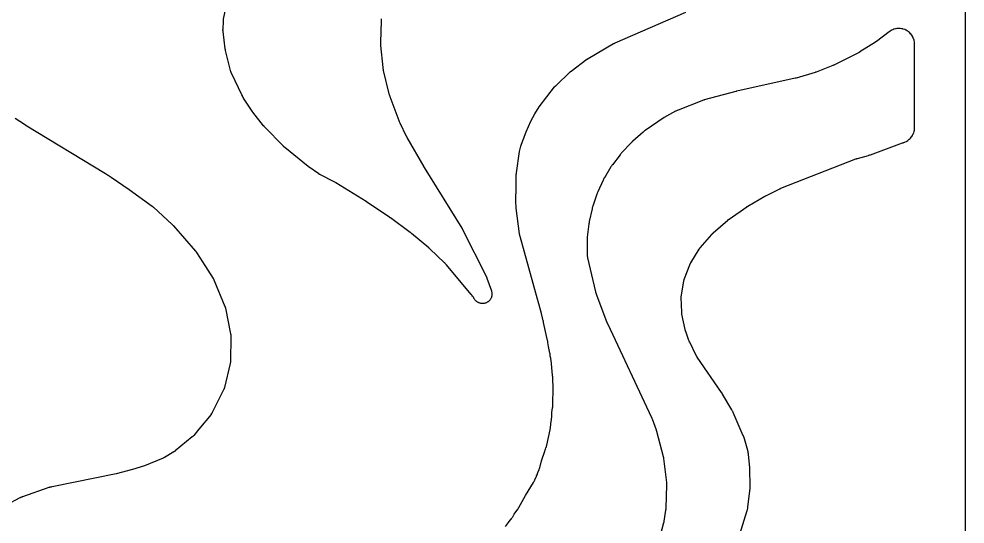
# Model space of a CAD drawing. Header units: millimetres. Extents: x 0 to 300, y 0 to 300.
# Drawn here: x 150 to 300.1, y 148.6 to 228.7 of the extents above; entities that cross this region are included whole.
import ezdxf

# ---------------------------------------------------------------- set-up
doc = ezdxf.new("R2010")
doc.units = ezdxf.units.MM
doc.layers.add('CUT', color=7, linetype='CONTINUOUS')

msp = doc.modelspace()

# ---------------------------------------------------------------- linework, layer by layer
at = {"layer": 'CUT'}
for points in [[(140.0684, 300.0625), (193.3882, 300.0625), (298.533, 300.0625), (298.5625, 300.0625), (299.4478, 300.0625), (299.5212, 300.0589), (299.5794, 300.0503), (299.6365, 300.036), (299.6918, 300.0162), (299.745, 299.991), (299.7954, 299.9608), (299.8427, 299.9257), (299.8863, 299.8863), (299.9257, 299.8427), (299.9608, 299.7954), (299.991, 299.745), (300.0162, 299.6918), (300.036, 299.6365), (300.0503, 299.5794), (300.0589, 299.5212), (300.0625, 299.4478), (300.0625, 298.5625), (300.0625, 297.442), (300.0625, 109.7131)], [(207.4782, 228.6844), (207.4749, 228.6599), (207.4572, 228.5067), (207.455, 228.483), (207.4519, 228.4418), (207.4512, 228.4306), (207.4468, 228.3533), (207.4463, 228.3407), (207.3277, 224.9694), (207.3273, 224.9485), (207.3273, 224.8132), (207.3276, 224.7923), (207.3335, 224.6226), (207.3345, 224.6018), (207.3439, 224.4667), (207.3457, 224.446), (207.7047, 220.9999), (207.707, 220.9802), (207.7247, 220.8523), (207.7277, 220.8326), (207.7551, 220.673), (207.7588, 220.6534), (207.7849, 220.527), (207.7892, 220.5076), (208.6753, 216.8271), (208.6799, 216.8094), (208.7112, 216.6948), (208.7163, 216.6773), (208.7599, 216.5348), (208.7655, 216.5174), (208.8038, 216.4049), (208.8099, 216.3877), (210.2466, 212.5493), (210.252, 212.5353), (210.2885, 212.4447), (210.2943, 212.4308), (210.343, 212.3183), (210.3491, 212.3046), (210.3901, 212.2159), (210.3966, 212.2024), (211.4363, 210.0951), (211.44, 210.0877), (211.4664, 210.0362), (211.4705, 210.0282), (211.5042, 209.9645), (211.5084, 209.9568), (211.5358, 209.9068), (211.5403, 209.8987), (214.1942, 205.2337), (214.1969, 205.229), (214.2156, 205.1967), (214.2186, 205.1917), (214.2424, 205.1517), (214.2453, 205.1468), (214.2644, 205.1153), (214.2675, 205.1102), (220.2415, 195.4811), (220.2466, 195.4727), (220.2585, 195.4532), (220.2635, 195.4447), (220.2696, 195.4344), (220.2746, 195.4259), (220.286, 195.4061), (220.2908, 195.3976), (220.2964, 195.3877), (220.3011, 195.3791), (220.3121, 195.359), (220.3168, 195.3504), (220.3224, 195.3398), (220.327, 195.3311), (220.3376, 195.3108), (220.342, 195.3021), (224.1013, 187.8654), (224.1077, 187.8526), (224.1222, 187.8226), (224.1284, 187.8097), (224.1357, 187.7939), (224.1417, 187.7809), (224.1553, 187.7504), (224.161, 187.7373), (224.1675, 187.7222), (224.173, 187.7091), (224.1857, 187.6782), (224.191, 187.6649), (224.1973, 187.6487), (224.2024, 187.6353), (224.2141, 187.604), (224.219, 187.5906), (224.9378, 185.5646), (224.9514, 185.523), (224.9745, 185.4462), (224.9956, 185.3613), (225.0069, 185.3041), (225.0197, 185.2175), (225.0254, 185.1595), (225.0296, 185.0721), (225.0297, 185.0138), (225.0254, 184.9264), (225.0198, 184.8684), (225.0071, 184.7818), (224.9959, 184.7246), (224.9748, 184.6397), (224.9581, 184.5839), (224.9289, 184.5014), (224.9068, 184.4474), (224.8697, 184.3682), (224.8425, 184.3166), (224.7979, 184.2413), (224.7658, 184.1927), (224.7141, 184.1221), (224.6774, 184.0768), (224.619, 184.0116), (224.5781, 183.97), (224.5138, 183.9108), (224.469, 183.8734), (224.3992, 183.8207), (224.351, 183.7879), (224.2764, 183.7422), (224.2253, 183.7142), (224.1465, 183.6759), (224.093, 183.6531), (224.0109, 183.6227), (223.9553, 183.6051), (223.8707, 183.5828), (223.8137, 183.5707), (223.7273, 183.5567), (223.6694, 183.5502), (223.582, 183.5447), (223.5238, 183.5439), (223.4363, 183.5469), (223.3782, 183.5517), (223.2915, 183.5632), (223.2341, 183.5737), (223.1489, 183.5935), (223.0929, 183.6095), (223.0099, 183.6375), (222.9557, 183.6589), (222.8759, 183.6949), (222.824, 183.7214), (222.7481, 183.7649), (222.699, 183.7963), (222.6277, 183.8471), (222.5819, 183.8831), (222.5159, 183.9405), (222.4738, 183.9808), (222.4136, 184.0444), (222.3757, 184.0886), (222.322, 184.1577), (222.2759, 184.2233), (222.2516, 184.2598), (222.0456, 184.5858), (222.0345, 184.6028), (221.9601, 184.7121), (221.9484, 184.7287), (221.8505, 184.8626), (221.8383, 184.8788), (221.7567, 184.9828), (221.7439, 184.9986), (217.8141, 189.6732), (217.803, 189.6861), (217.7293, 189.7688), (217.7178, 189.7813), (217.6225, 189.8825), (217.6106, 189.8947), (217.5324, 189.9731), (217.5202, 189.985), (215.1804, 192.2005), (215.1742, 192.2063), (215.1304, 192.2466), (215.1237, 192.2527), (215.0684, 192.3021), (215.0616, 192.308), (215.0173, 192.3464), (215.01, 192.3526), (212.2531, 194.6636), (212.2464, 194.669), (212.2001, 194.7068), (212.1929, 194.7126), (212.1343, 194.7588), (212.1272, 194.7643), (212.0804, 194.8001), (212.0726, 194.8059), (208.932, 197.1283), (208.9268, 197.1321), (208.8908, 197.1582), (208.8852, 197.1622), (208.8399, 197.1942), (208.8343, 197.198), (208.7983, 197.2229), (208.7923, 197.2269), (205.2054, 199.636), (205.201, 199.6389), (205.1704, 199.659), (205.1657, 199.6621), (205.1273, 199.6869), (205.1227, 199.6899), (205.0922, 199.7091), (205.0872, 199.7123), (200.2813, 202.6863), (200.2702, 202.693), (200.1982, 202.7355), (200.187, 202.7419), (200.0954, 202.7933), (200.0841, 202.7995), (200.0103, 202.8388), (199.9989, 202.8448), (197.8318, 203.941), (197.8178, 203.9483), (197.7853, 203.9654), (197.7714, 203.9729), (197.7545, 203.9822), (197.7408, 203.9899), (197.7089, 204.0082), (197.6953, 204.0162), (197.6796, 204.0256), (197.6661, 204.0338), (197.6347, 204.0533), (197.6214, 204.0617), (197.6052, 204.0722), (197.592, 204.0809), (197.5614, 204.1014), (197.5483, 204.1104), (196.0128, 205.1805), (196.0075, 205.1842), (195.9951, 205.193), (195.9898, 205.1967), (195.9772, 205.2058), (195.9708, 205.2105), (195.9557, 205.2215), (195.9493, 205.2262), (195.9419, 205.2317), (195.9356, 205.2366), (195.9207, 205.2478), (195.9143, 205.2527), (195.9111, 205.2552), (195.9037, 205.261), (195.8864, 205.2747), (195.879, 205.2806), (192.1572, 208.288), (192.1465, 208.2968), (192.1216, 208.3175), (192.111, 208.3265), (192.0983, 208.3374), (192.0879, 208.3465), (192.0638, 208.3679), (192.0535, 208.3772), (192.0418, 208.3879), (192.0316, 208.3973), (192.0082, 208.4195), (191.9982, 208.429), (191.9861, 208.4408), (191.9763, 208.4505), (191.9535, 208.4734), (191.9438, 208.4833), (188.9682, 211.5633), (188.9602, 211.5716), (188.9418, 211.5912), (188.9339, 211.5996), (188.9244, 211.61), (188.9167, 211.6185), (188.8988, 211.6386), (188.8912, 211.6472), (188.8825, 211.6572), (188.875, 211.6659), (188.8576, 211.6864), (188.8502, 211.6952), (188.8412, 211.706), (188.8339, 211.715), (188.8171, 211.7359), (188.8099, 211.7449), (187.1228, 213.8928), (187.1173, 213.8999), (187.1044, 213.9167), (187.0989, 213.9239), (187.0922, 213.9327), (187.0868, 213.94), (187.0743, 213.957), (187.0689, 213.9643), (187.0628, 213.9728), (187.0576, 213.9802), (187.0453, 213.9974), (187.0402, 214.0048), (187.0339, 214.0139), (187.0287, 214.0214), (187.0169, 214.0389), (187.0118, 214.0464), (185.644, 216.1104), (185.6359, 216.1229), (185.617, 216.1524), (185.6091, 216.165), (185.5995, 216.1806), (185.5918, 216.1934), (185.5739, 216.2235), (185.5664, 216.2364), (185.5579, 216.2513), (185.5506, 216.2644), (185.5337, 216.295), (185.5266, 216.3082), (185.5181, 216.3244), (185.5112, 216.3377), (185.4955, 216.3689), (185.4888, 216.3823), (185.3744, 216.6178), (185.3744, 216.6179), (183.755, 219.952), (183.75, 219.9624), (183.7435, 219.9765), (183.725, 220.0185), (183.696, 220.0895), (183.6837, 220.1211), (183.6727, 220.1531), (183.6492, 220.2261), (183.6362, 220.2702), (183.6322, 220.2851), (183.6294, 220.2963), (182.7791, 223.6564), (182.7758, 223.6698), (182.7683, 223.7013), (182.7652, 223.7148), (182.7616, 223.7314), (182.7587, 223.7449), (182.7522, 223.7766), (182.7496, 223.7902), (182.7466, 223.8059), (182.7441, 223.8195), (182.7386, 223.8514), (182.7364, 223.8651), (182.7338, 223.8818), (182.7317, 223.8955), (182.7272, 223.9276), (182.7254, 223.9413), (182.3792, 226.7064), (182.378, 226.7161), (182.3763, 226.7311), (182.3738, 226.7559), (182.3709, 226.7893), (182.3689, 226.8189), (182.3676, 226.8424), (182.367, 226.8559), (182.3668, 226.8609), (182.3662, 226.8901), (182.3658, 226.955), (182.3664, 226.994), (182.3669, 227.0071), (182.3673, 227.0168), (182.4326, 228.3614), (182.4329, 228.3686), (182.4339, 228.3855), (182.4341, 228.3886), (182.4366, 228.4213), (182.4429, 228.4867), (182.4455, 228.5091), (182.4501, 228.54), (182.4639, 228.6219), (182.4705, 228.6569), (183.3129, 232.6709)], [(227.1979, 148.1829), (227.6425, 148.8184), (228.0958, 149.4104), (228.1054, 149.4233), (228.1665, 149.5076), (228.1757, 149.5207), (228.2495, 149.6286), (228.2584, 149.642), (228.3149, 149.7295), (228.3234, 149.743), (228.5502, 150.1157), (229.1065, 150.9109), (229.1146, 150.9228), (229.1661, 151.0003), (229.1739, 151.0123), (229.2362, 151.1111), (229.2437, 151.1233), (229.2915, 151.2032), (229.2987, 151.2156), (230.3548, 153.0817), (231.6268, 155.1723), (231.6325, 155.1819), (231.6717, 155.2491), (231.6775, 155.2592), (231.7023, 155.3038), (231.7139, 155.3255), (231.783, 155.4624), (231.7932, 155.4838), (231.8103, 155.5211), (231.8148, 155.5313), (231.8455, 155.6019), (231.8503, 155.6134), (232.0152, 156.0158), (232.0197, 156.0241), (232.0667, 156.1123), (232.0738, 156.126), (232.1007, 156.1797), (232.1137, 156.2076), (232.1938, 156.3908), (232.2055, 156.4193), (232.2267, 156.4755), (232.2319, 156.4899), (232.2649, 156.5844), (232.2697, 156.599), (232.3256, 156.7734), (232.5176, 157.2422), (232.5247, 157.2604), (232.5691, 157.3797), (232.5756, 157.3982), (232.6264, 157.5496), (232.6323, 157.5682), (232.6688, 157.6901), (232.6741, 157.709), (232.9053, 158.5844), (233.4088, 160.1574), (233.4132, 160.1717), (233.4404, 160.2646), (233.4444, 160.2789), (233.4645, 160.3546), (233.4992, 160.4186), (233.5238, 160.4697), (233.5939, 160.6347), (233.6136, 160.6879), (233.6685, 160.8612), (233.6765, 160.8885), (233.6907, 160.942), (233.6942, 160.9557), (233.7157, 161.0454), (233.7189, 161.0592), (234.2513, 163.5265), (234.2543, 163.5413), (234.2726, 163.6378), (234.2752, 163.6527), (234.2951, 163.7744), (234.2974, 163.7893), (234.3108, 163.8866), (234.3126, 163.9016), (234.426, 164.9116), (234.4284, 164.929), (234.431, 164.95), (234.442, 165.0543), (234.5212, 165.7602), (234.5225, 165.7733), (234.5302, 165.8584), (234.5312, 165.8715), (234.5385, 165.9785), (234.5393, 165.9916), (234.5432, 166.0769), (234.5437, 166.09), (234.5474, 166.2429), (234.6461, 167.0067), (234.6484, 167.0267), (234.6608, 167.1574), (234.6624, 167.1775), (234.6725, 167.3418), (234.6734, 167.362), (234.677, 167.4932), (234.6772, 167.5134), (234.6723, 168.3342), (234.7454, 169.3821), (234.7463, 169.3991), (234.7509, 169.51), (234.7513, 169.5271), (234.7531, 169.6664), (234.7531, 169.6835), (234.7513, 169.7944), (234.7508, 169.8115), (234.6552, 171.9733), (234.6547, 171.9819), (234.6512, 172.0416), (234.6506, 172.0508), (234.6451, 172.1251), (234.6444, 172.1341), (234.6391, 172.1928), (234.6382, 172.2024), (234.3915, 174.5422), (234.3899, 174.5557), (234.3786, 174.6432), (234.3768, 174.6567), (234.3602, 174.7663), (234.358, 174.7797), (234.3428, 174.8666), (234.3403, 174.88), (234.2789, 175.1894), (234.2775, 175.2143), (234.2768, 175.225), (234.2711, 175.299), (234.2701, 175.3101), (234.2655, 175.3586), (234.2628, 175.3819), (234.2433, 175.527), (234.2398, 175.5493), (234.2331, 175.5879), (234.2312, 175.5984), (234.2174, 175.6705), (234.215, 175.6822), (233.9978, 176.7045), (233.9059, 177.3537), (233.9038, 177.3678), (233.8885, 177.4597), (233.886, 177.4738), (233.8641, 177.5887), (233.8613, 177.6028), (233.8416, 177.6939), (233.8385, 177.7078), (233.5055, 179.0916), (233.2188, 180.5382), (233.2168, 180.5481), (233.2019, 180.6171), (233.1995, 180.6277), (233.1794, 180.7133), (233.1769, 180.7237), (233.1598, 180.7911), (233.1569, 180.8021), (233.024, 181.2868), (232.8848, 181.9418), (232.883, 181.9504), (232.8695, 182.0095), (232.8673, 182.0186), (232.8494, 182.0921), (232.8472, 182.101), (232.8321, 182.1588), (232.8296, 182.1682), (232.3529, 183.8829), (232.2957, 184.1208), (232.2945, 184.1257), (232.2859, 184.1601), (232.2845, 184.1654), (232.2734, 184.2082), (232.272, 184.2134), (232.263, 184.2471), (232.2615, 184.2527), (229.492, 194.1749), (229.4568, 194.3036), (229.4542, 194.3134), (229.4503, 194.3289), (229.4457, 194.3479), (229.4421, 194.3635), (229.434, 194.4), (229.4307, 194.4157), (229.427, 194.4336), (229.424, 194.4494), (229.4171, 194.4861), (229.4144, 194.5019), (229.4141, 194.5037), (229.4112, 194.5207), (229.4088, 194.5365), (229.4033, 194.5733), (229.4011, 194.5891), (228.8715, 198.6576), (228.8178, 199.8558), (228.8533, 201.9971), (228.8871, 203.9767), (228.8874, 203.9911), (228.8886, 204.0249), (228.8892, 204.0394), (228.89, 204.057), (228.8909, 204.0715), (228.8931, 204.1052), (228.8941, 204.1196), (228.8955, 204.1362), (228.8968, 204.1506), (228.9001, 204.1843), (228.9016, 204.1987), (228.9036, 204.2162), (228.9053, 204.2306), (228.9097, 204.2641), (228.9103, 204.2682), (229.4089, 207.65), (229.6131, 208.4917), (229.9365, 209.3815), (230.0779, 209.7707), (230.1843, 210.0633), (230.4446, 210.7796), (231.1761, 212.4568), (231.8017, 213.6326), (232.4959, 214.7376), (234.9547, 217.8895), (234.9649, 217.9024), (234.9891, 217.9322), (234.9996, 217.9449), (235.0125, 217.9603), (235.0232, 217.9728), (235.0485, 218.0018), (235.0594, 218.0141), (235.0721, 218.0281), (235.0833, 218.0402), (235.1096, 218.0682), (235.1209, 218.0801), (235.135, 218.0945), (235.1466, 218.1062), (235.1739, 218.1332), (235.1857, 218.1447), (237.3681, 220.2268), (237.3782, 220.2363), (237.4019, 220.2582), (237.4121, 220.2675), (237.4247, 220.2788), (237.4351, 220.2879), (237.4594, 220.3091), (237.4699, 220.3181), (237.4821, 220.3283), (237.4927, 220.3372), (237.5177, 220.3576), (237.5285, 220.3663), (237.5417, 220.3767), (237.5526, 220.3852), (237.5783, 220.4049), (237.5893, 220.4132), (240.0953, 222.2748), (240.1053, 222.2821), (240.1285, 222.2989), (240.1385, 222.306), (240.1508, 222.3146), (240.1548, 222.3174), (240.1726, 222.3295), (240.1828, 222.3363), (240.1946, 222.3441), (240.2049, 222.3508), (240.229, 222.3663), (240.2394, 222.3729), (240.2521, 222.3808), (240.2626, 222.3873), (240.2872, 222.4021), (240.2977, 222.4084), (244.3165, 224.7618), (244.3281, 224.7684), (244.3552, 224.7838), (244.3669, 224.7903), (244.3812, 224.7981), (244.3929, 224.8044), (244.4205, 224.819), (244.4324, 224.8251), (244.4461, 224.8321), (244.458, 224.838), (244.486, 224.8517), (244.498, 224.8575), (244.5128, 224.8645), (244.5249, 224.8701), (244.5533, 224.883), (244.5655, 224.8884), (255.7513, 229.7635)], [(264.3463, 146.9739), (265.5065, 150.6988), (265.5106, 150.7126), (265.5363, 150.8023), (265.54, 150.8162), (265.5541, 150.8705), (265.5607, 150.8985), (265.5989, 151.0812), (265.6041, 151.1095), (265.6129, 151.1649), (265.615, 151.1791), (265.6275, 151.2717), (265.6293, 151.2859), (265.9537, 154.2141), (265.9555, 154.2334), (265.9653, 154.3586), (265.9665, 154.3779), (265.9737, 154.5353), (265.9743, 154.5546), (265.976, 154.6802), (265.976, 154.6995), (265.9294, 157.2128), (265.9291, 157.2239), (265.9262, 157.301), (265.9257, 157.3129), (265.9202, 157.409), (265.9194, 157.4207), (265.9136, 157.4966), (265.9125, 157.509), (265.7026, 159.6639), (265.7011, 159.6774), (265.6906, 159.7647), (265.6889, 159.7781), (265.6814, 159.8305), (265.6769, 159.8572), (265.6441, 160.03), (265.6385, 160.0565), (265.6263, 160.108), (265.623, 160.1211), (265.6008, 160.2063), (265.5973, 160.2194), (265.0644, 162.0886), (265.0586, 162.1079), (265.0183, 162.2329), (265.0118, 162.252), (264.9561, 162.4069), (264.949, 162.4258), (264.9005, 162.5478), (264.8927, 162.5664), (263.2685, 166.2795), (263.2613, 166.2953), (263.2133, 166.3969), (263.2057, 166.4124), (263.1418, 166.5382), (263.1338, 166.5535), (263.08, 166.6522), (263.0715, 166.6673), (261.6059, 169.1822), (261.6006, 169.1912), (261.5628, 169.2535), (261.5569, 169.263), (261.5083, 169.3398), (261.5023, 169.3491), (261.4629, 169.409), (261.4563, 169.4188), (257.5959, 175.0394), (257.5875, 175.0518), (257.5682, 175.081), (257.56, 175.0936), (257.5502, 175.109), (257.5422, 175.1218), (257.5238, 175.1516), (257.5161, 175.1644), (257.5072, 175.1793), (257.4997, 175.1923), (257.4823, 175.2227), (257.475, 175.2358), (257.4662, 175.2519), (257.4591, 175.2651), (257.4427, 175.2961), (257.4358, 175.3095), (256.3818, 177.393), (256.3752, 177.4064), (256.36, 177.4376), (256.3536, 177.4511), (256.3459, 177.4675), (256.3398, 177.4811), (256.3257, 177.5128), (256.3197, 177.5264), (256.313, 177.5421), (256.3073, 177.5559), (256.2943, 177.5881), (256.2888, 177.6019), (256.2822, 177.6188), (256.277, 177.6327), (256.265, 177.6653), (256.26, 177.6793), (255.757, 179.1191), (255.7525, 179.1325), (255.7421, 179.1637), (255.7378, 179.1772), (255.7326, 179.1936), (255.7285, 179.2071), (255.7191, 179.2386), (255.7152, 179.2522), (255.7108, 179.2677), (255.7071, 179.2814), (255.6987, 179.3132), (255.6953, 179.3268), (255.6911, 179.3435), (255.6879, 179.3573), (255.6805, 179.3893), (255.6774, 179.4031), (255.1579, 181.8326), (255.1558, 181.8425), (255.1527, 181.8578), (255.148, 181.8833), (255.1421, 181.9175), (255.1373, 181.948), (255.134, 181.9722), (255.1322, 181.9861), (255.1316, 181.9912), (255.1284, 182.0214), (255.1226, 182.0885), (255.12, 182.1288), (255.1194, 182.1424), (255.119, 182.1525), (255.0454, 184.5177), (255.0451, 184.529), (255.0448, 184.5443), (255.0451, 184.5896), (255.0475, 184.6652), (255.0492, 184.6986), (255.0522, 184.7319), (255.0603, 184.807), (255.0663, 184.8519), (255.0687, 184.8671), (255.0705, 184.8782), (255.4611, 187.1488), (255.4631, 187.1598), (255.4659, 187.1748), (255.4752, 187.2188), (255.4925, 187.2918), (255.5007, 187.3239), (255.5102, 187.3557), (255.5329, 187.4272), (255.5476, 187.4698), (255.5529, 187.484), (255.5569, 187.4945), (256.4092, 189.6896), (256.413, 189.6991), (256.4188, 189.7137), (256.4289, 189.7377), (256.4428, 189.7698), (256.4557, 189.798), (256.4663, 189.8202), (256.4724, 189.8328), (256.4748, 189.8375), (256.4888, 189.8646), (256.5209, 189.9242), (256.541, 189.9596), (256.5481, 189.9713), (256.5534, 189.98), (257.8925, 192.1595), (257.8974, 192.1674), (257.905, 192.1795), (257.9179, 192.1994), (257.9355, 192.2258), (257.9515, 192.2491), (257.9645, 192.2673), (257.972, 192.2777), (257.9748, 192.2815), (257.9916, 192.3036), (258.0296, 192.3522), (258.0529, 192.3808), (258.061, 192.3903), (258.0671, 192.3973), (259.9068, 194.5151), (259.9165, 194.526), (259.9392, 194.5514), (259.9491, 194.5621), (259.9612, 194.5752), (259.9712, 194.5858), (259.9947, 194.6104), (260.0049, 194.6208), (260.0167, 194.6327), (260.027, 194.643), (260.0514, 194.6668), (260.0619, 194.6769), (260.0748, 194.6892), (260.0855, 194.6991), (260.1105, 194.7221), (260.1214, 194.7319), (262.4196, 196.7714), (262.4297, 196.7802), (262.4534, 196.8006), (262.4636, 196.8093), (262.4761, 196.8198), (262.4865, 196.8283), (262.5108, 196.848), (262.5212, 196.8563), (262.5333, 196.8658), (262.5439, 196.874), (262.5688, 196.893), (262.5795, 196.901), (262.5926, 196.9107), (262.6035, 196.9186), (262.6289, 196.9368), (262.6398, 196.9445), (265.4448, 198.8915), (265.4508, 198.8956), (265.4647, 198.9051), (265.4707, 198.9092), (265.4852, 198.9189), (265.4926, 198.9238), (265.51, 198.9352), (265.5174, 198.94), (265.5261, 198.9456), (265.5336, 198.9504), (265.5513, 198.9615), (265.5589, 198.9662), (265.5628, 198.9686), (265.5718, 198.9741), (265.5929, 198.9867), (265.602, 198.9921), (268.3035, 200.566), (268.309, 200.5692), (268.3218, 200.5765), (268.3273, 200.5797), (268.3402, 200.587), (268.347, 200.5907), (268.3627, 200.5994), (268.3695, 200.6031), (268.3773, 200.6074), (268.3841, 200.611), (268.4001, 200.6195), (268.4069, 200.6231), (268.4105, 200.6249), (268.4186, 200.6291), (268.4376, 200.6387), (268.4458, 200.6428), (270.6819, 201.7476), (270.6906, 201.7518), (270.7111, 201.7617), (270.7199, 201.7658), (270.7304, 201.7708), (270.7392, 201.7748), (270.7596, 201.7841), (270.7684, 201.788), (270.7786, 201.7925), (270.7874, 201.7964), (270.8081, 201.8053), (270.817, 201.809), (270.8279, 201.8135), (270.8369, 201.8172), (270.8577, 201.8256), (270.8667, 201.8292), (282.7529, 206.4799), (282.7638, 206.4841), (282.7893, 206.4937), (282.8003, 206.4978), (282.8137, 206.5026), (282.8248, 206.5065), (282.8506, 206.5155), (282.8616, 206.5192), (282.8744, 206.5235), (282.8855, 206.5271), (282.9115, 206.5354), (282.9227, 206.5388), (282.9364, 206.543), (282.9476, 206.5463), (282.9738, 206.5539), (282.9851, 206.5571), (284.7615, 207.0468), (284.7737, 207.0503), (284.8528, 207.0739), (284.865, 207.0777), (284.9637, 207.1095), (284.9758, 207.1135), (285.0539, 207.1405), (285.0658, 207.1447), (290.1299, 209.0146), (290.1402, 209.0184), (290.1644, 209.027), (290.1748, 209.0306), (290.1875, 209.0349), (290.198, 209.0384), (290.224, 209.047), (290.232, 209.0496), (290.2397, 209.0522), (290.3005, 209.073), (290.3106, 209.0764), (290.3153, 209.078), (290.3345, 209.0846), (290.3561, 209.0926), (290.3594, 209.0938), (290.5243, 209.1555), (290.5794, 209.1793), (290.7516, 209.2642), (290.8045, 209.2938), (290.9671, 209.3955), (291.0168, 209.4303), (291.1683, 209.5479), (291.2143, 209.5875), (291.3531, 209.7198), (291.3948, 209.7638), (291.5195, 209.9095), (291.5566, 209.9575), (291.666, 210.1151), (291.698, 210.1666), (291.7909, 210.3343), (291.8176, 210.3888), (291.8931, 210.5651), (291.9141, 210.622), (291.9714, 210.805), (291.9866, 210.8638), (292.0251, 211.0516), (292.0343, 211.1116), (292.0539, 211.3051), (292.0562, 211.3353), (292.0592, 211.3945), (292.0598, 211.4096), (292.0623, 211.5082), (292.0625, 211.5234), (292.0625, 224.6081), (292.0623, 224.6225), (292.0601, 224.7164), (292.0595, 224.7309), (292.0568, 224.7873), (292.0547, 224.8161), (292.0369, 225.0005), (292.0286, 225.0577), (291.9936, 225.237), (291.9798, 225.2932), (291.9277, 225.4683), (291.9086, 225.5228), (291.8399, 225.6922), (291.8156, 225.7446), (291.7309, 225.9065), (291.7017, 225.9564), (291.6019, 226.1094), (291.568, 226.1562), (291.4539, 226.2989), (291.4156, 226.3423), (291.2883, 226.4734), (291.2461, 226.5128), (291.1068, 226.631), (291.0609, 226.6663), (290.9109, 226.7705), (290.8619, 226.8012), (290.7025, 226.8905), (290.6508, 226.9163), (290.4835, 226.9899), (290.4295, 227.0106), (290.256, 227.0677), (290.2003, 227.0831), (290.022, 227.1233), (289.9651, 227.1333), (289.7838, 227.1561), (289.7262, 227.1606), (289.5435, 227.1659), (289.4858, 227.1648), (289.3035, 227.1525), (289.246, 227.1458), (289.0658, 227.1161), (289.0093, 227.1039), (288.8327, 227.0569), (288.7776, 227.0394), (288.6064, 226.9756), (288.5532, 226.9529), (288.3889, 226.8729), (288.3382, 226.8452), (288.1802, 226.7485), (288.1559, 226.7328), (288.1093, 226.7011), (288.0974, 226.6928), (288.021, 226.6381), (288.0094, 226.6295), (285.9991, 225.1154), (285.9934, 225.1112), (285.9801, 225.1014), (285.9744, 225.0972), (285.9607, 225.0872), (285.9536, 225.0821), (285.9371, 225.0703), (285.93, 225.0653), (285.9217, 225.0595), (285.9146, 225.0545), (285.8978, 225.043), (285.8905, 225.0381), (285.8868, 225.0356), (285.8782, 225.0299), (285.8581, 225.0167), (285.8494, 225.0111), (283.3903, 223.4415), (283.3803, 223.4352), (283.3569, 223.4207), (283.3468, 223.4145), (283.3347, 223.4072), (283.3246, 223.4012), (283.301, 223.3875), (283.2909, 223.3816), (283.2791, 223.3749), (283.2689, 223.3692), (283.2449, 223.356), (283.2345, 223.3504), (283.2219, 223.3437), (283.2115, 223.3382), (283.1871, 223.3257), (283.1767, 223.3203), (279.2696, 221.3668), (279.2603, 221.3623), (279.2386, 221.3517), (279.2292, 221.3472), (279.2178, 221.3419), (279.2085, 221.3375), (279.1865, 221.3275), (279.1771, 221.3232), (279.1662, 221.3184), (279.1567, 221.3143), (279.1346, 221.3047), (279.125, 221.3007), (279.1134, 221.2958), (279.1038, 221.2919), (279.0815, 221.2829), (279.0718, 221.2791), (276.4589, 220.2604), (276.4503, 220.2571), (276.4302, 220.2495), (276.4216, 220.2463), (276.411, 220.2424), (276.4024, 220.2393), (276.3821, 220.2321), (276.3734, 220.2291), (276.3634, 220.2256), (276.3546, 220.2227), (276.3342, 220.2159), (276.3255, 220.2131), (276.3148, 220.2096), (276.306, 220.2069), (276.2854, 220.2005), (276.2766, 220.1978), (273.2985, 219.3096), (273.2921, 219.3078), (273.2773, 219.3034), (273.2709, 219.3016), (273.2556, 219.2973), (273.2477, 219.2951), (273.2293, 219.2901), (273.2215, 219.288), (273.2123, 219.2856), (273.2044, 219.2836), (273.1859, 219.2789), (273.178, 219.2769), (273.174, 219.2759), (273.1645, 219.2737), (273.1425, 219.2686), (273.1331, 219.2664), (263.862, 217.2202), (263.8555, 217.2188), (263.8104, 217.2083), (263.8034, 217.2066), (263.7472, 217.1928), (263.7404, 217.1911), (263.6962, 217.1797), (263.6889, 217.1778), (258.698, 215.8265), (258.6817, 215.8218), (258.5758, 215.7899), (258.5596, 215.7847), (258.428, 215.7409), (258.4119, 215.7353), (258.3081, 215.6975), (258.2922, 215.6914), (254.533, 214.1994), (254.5178, 214.1931), (254.4195, 214.151), (254.4044, 214.1443), (254.2825, 214.088), (254.2677, 214.0809), (254.1719, 214.0334), (254.1572, 214.0258), (252.6908, 213.2483), (252.6763, 213.2403), (252.5826, 213.1873), (252.5683, 213.1789), (252.4526, 213.1091), (252.4386, 213.1004), (252.348, 213.0423), (252.3342, 213.0331), (249.3456, 210.9974), (249.3308, 210.987), (249.2355, 210.9177), (249.221, 210.9069), (249.1041, 210.8164), (249.0899, 210.8051), (248.999, 210.7303), (248.9851, 210.7185), (247.3449, 209.2833), (247.3341, 209.2736), (247.2641, 209.2093), (247.2535, 209.1993), (247.1677, 209.1165), (247.1573, 209.1062), (247.0906, 209.0386), (247.0804, 209.0281), (245.5888, 207.4415), (245.5783, 207.4299), (245.5106, 207.3541), (245.5003, 207.3423), (245.4178, 207.2448), (245.4079, 207.2328), (245.3442, 207.1535), (245.3346, 207.1411), (244.1181, 205.5416), (244.1087, 205.5289), (244.0488, 205.4458), (244.0398, 205.4328), (243.9674, 205.3265), (243.9587, 205.3134), (243.9033, 205.2272), (243.895, 205.2138), (242.8509, 203.4922), (242.8421, 203.4772), (242.7865, 203.3792), (242.7781, 203.364), (242.7119, 203.239), (242.704, 203.2235), (242.6541, 203.1225), (242.6467, 203.1068), (241.8058, 201.2708), (241.7993, 201.2562), (241.7585, 201.1603), (241.7524, 201.1455), (241.7043, 201.0238), (241.6986, 201.0088), (241.663, 200.9109), (241.6577, 200.8958), (241.0184, 198.9833), (241.0134, 198.9677), (240.9824, 198.866), (240.9779, 198.8503), (240.9425, 198.7216), (240.9384, 198.7058), (240.9131, 198.6025), (240.9094, 198.5865), (240.4671, 196.5468), (240.4643, 196.533), (240.447, 196.4431), (240.4445, 196.4292), (240.4254, 196.3159), (240.4232, 196.302), (240.4102, 196.2114), (240.4083, 196.1974), (240.15, 194.0486), (240.1483, 194.0324), (240.1385, 193.9267), (240.1372, 193.9105), (240.1286, 193.7776), (240.1277, 193.7613), (240.1237, 193.6553), (240.1233, 193.6389), (240.1009, 191.5658), (240.101, 191.5475), (240.1033, 191.429), (240.104, 191.4108), (240.1075, 191.3398), (240.1104, 191.3034), (240.1366, 191.0681), (240.1418, 191.0319), (240.1539, 190.9619), (240.1573, 190.944), (240.1811, 190.8279), (240.185, 190.8101), (241.468, 185.3888), (241.4728, 185.37), (241.5056, 185.2487), (241.511, 185.2302), (241.5571, 185.0794), (241.563, 185.061), (241.6036, 184.9421), (241.6102, 184.9239), (243.2637, 180.5481), (243.2677, 180.5379), (243.296, 180.467), (243.3004, 180.4561), (243.3374, 180.3684), (243.342, 180.3578), (243.3726, 180.289), (243.3777, 180.2778), (250.3329, 165.4666), (250.3373, 165.4572), (250.3472, 165.4354), (250.3514, 165.4261), (250.3565, 165.4146), (250.3606, 165.4052), (250.37, 165.3831), (250.374, 165.3737), (250.3786, 165.3627), (250.3825, 165.3532), (250.3914, 165.3309), (250.3952, 165.3213), (250.3997, 165.3096), (250.4034, 165.3), (250.4118, 165.2776), (250.4154, 165.2679), (251.0495, 163.5182), (251.0528, 163.5089), (251.0604, 163.4871), (251.0636, 163.4777), (251.0675, 163.4663), (251.0706, 163.4569), (251.0778, 163.4349), (251.0808, 163.4255), (251.0842, 163.4146), (251.0871, 163.4051), (251.0938, 163.383), (251.0966, 163.3735), (251.0999, 163.3619), (251.1026, 163.3524), (251.1088, 163.3301), (251.1114, 163.3206), (252.1842, 159.2826), (252.1883, 159.2668), (252.1974, 159.2296), (252.2012, 159.2137), (252.2056, 159.1942), (252.2091, 159.1781), (252.2169, 159.1407), (252.2201, 159.1246), (252.2236, 159.1062), (252.2265, 159.09), (252.2329, 159.0523), (252.2355, 159.0361), (252.2385, 159.0163), (252.2408, 159.0001), (252.2459, 158.9622), (252.2479, 158.9459), (252.6822, 155.1502), (252.6839, 155.1343), (252.6875, 155.0972), (252.6889, 155.0813), (252.6904, 155.0618), (252.6915, 155.0459), (252.6938, 155.0086), (252.6946, 154.9927), (252.6954, 154.9744), (252.6959, 154.9584), (252.6969, 154.9211), (252.6971, 154.9051), (252.6973, 154.8856), (252.6972, 154.8696), (252.6968, 154.8323), (252.6965, 154.8163), (252.5909, 151.0714), (252.5904, 151.0574), (252.5889, 151.0249), (252.5882, 151.0109), (252.5872, 150.9939), (252.5863, 150.98), (252.5838, 150.9475), (252.5827, 150.9336), (252.5812, 150.9176), (252.5799, 150.9038), (252.5764, 150.8714), (252.5749, 150.8575), (252.5728, 150.8406), (252.571, 150.8267), (252.5666, 150.7945), (252.5645, 150.7807), (252.2952, 149.0263), (252.2934, 149.0149), (252.289, 148.9883), (252.287, 148.977), (252.2845, 148.9631), (252.2824, 148.9518), (252.2773, 148.9254), (252.2751, 148.914), (252.2724, 148.9011), (252.27, 148.8898), (252.2642, 148.8635), (252.2617, 148.8522), (252.2585, 148.8385), (252.2558, 148.8273), (252.2493, 148.8012), (252.2465, 148.79), (251.4576, 145.7616)], [(149.4177, 212.9427), (150.8811, 211.9771), (150.8857, 211.9741), (150.9175, 211.9536), (150.9224, 211.9504), (150.9622, 211.9252), (150.9671, 211.9221), (150.9988, 211.9025), (151.004, 211.8993), (163.7417, 204.1824), (164.0392, 203.98), (164.1766, 203.8865), (164.6112, 203.591), (167.487, 201.635), (171.1283, 198.9842), (171.1387, 198.9766), (171.1628, 198.9585), (171.173, 198.9507), (171.1855, 198.941), (171.1957, 198.9331), (171.2192, 198.9143), (171.2293, 198.9062), (171.2408, 198.8968), (171.2507, 198.8885), (171.2737, 198.8691), (171.2835, 198.8607), (171.2954, 198.8504), (171.3051, 198.8418), (171.3276, 198.8217), (171.3371, 198.8131), (174.3196, 196.0676), (174.3285, 196.0593), (174.3491, 196.0398), (174.3579, 196.0314), (174.3686, 196.0211), (174.3772, 196.0125), (174.3973, 195.9925), (174.4059, 195.9838), (174.4156, 195.9738), (174.424, 195.9651), (174.4393, 195.949), (174.4435, 195.9445), (174.4518, 195.9356), (174.4619, 195.9248), (174.4701, 195.9158), (174.489, 195.8947), (174.4971, 195.8856), (178.0073, 191.8714), (178.0119, 191.8661), (178.0226, 191.8537), (178.0245, 191.8514), (178.0398, 191.8329), (178.0706, 191.7942), (178.0838, 191.7771), (178.1014, 191.7526), (178.1468, 191.6868), (178.1658, 191.6582), (179.1261, 190.1474), (180.7962, 187.5121), (180.8014, 187.5039), (180.8093, 187.4911), (180.8221, 187.4698), (180.8387, 187.4412), (180.8531, 187.4156), (180.8561, 187.4099), (180.8626, 187.3969), (180.8907, 187.3384), (180.9067, 187.3029), (180.9119, 187.2909), (180.9157, 187.2819), (182.6546, 183.09), (182.6587, 183.0799), (182.665, 183.0642), (182.6749, 183.0381), (182.6878, 183.003), (182.6986, 182.9715), (182.7068, 182.9464), (182.7113, 182.932), (182.7129, 182.9267), (182.7219, 182.8952), (182.7374, 182.837), (182.7438, 182.8101), (182.7469, 182.7958), (182.7492, 182.7851), (183.573, 178.7159), (183.5753, 178.7041), (183.5783, 178.6882), (183.5859, 178.641), (183.5966, 178.5619), (183.6005, 178.5268), (183.6031, 178.4916), (183.6074, 178.4119), (183.6087, 178.364), (183.6087, 178.3479), (183.6086, 178.3359), (183.5574, 174.4076), (183.5572, 174.395), (183.5567, 174.378), (183.554, 174.3277), (183.547, 174.244), (183.5431, 174.207), (183.5377, 174.1703), (183.5237, 174.0874), (183.514, 174.038), (183.5102, 174.0214), (183.5073, 174.0091), (182.5918, 170.22), (182.5887, 170.2076), (182.5845, 170.191), (182.5751, 170.1585), (182.5543, 170.0927), (182.5422, 170.0573), (182.5286, 170.0224), (182.4963, 169.9442), (182.4756, 169.8978), (182.4682, 169.8824), (182.4626, 169.871), (180.6695, 166.2733), (180.6638, 166.262), (180.6559, 166.2469), (180.6346, 166.2082), (180.6047, 166.1575), (180.5853, 166.1262), (180.5647, 166.0956), (180.5164, 166.0276), (180.4864, 165.9875), (180.4759, 165.9743), (180.468, 165.9646), (178.558, 163.6296), (177.7363, 162.6285), (177.7292, 162.62), (177.7182, 162.6069), (177.6996, 162.5856), (177.6743, 162.5573), (177.6514, 162.5327), (177.6328, 162.5135), (177.6244, 162.5049), (177.6097, 162.4908), (177.5555, 162.4403), (177.5223, 162.4109), (177.5108, 162.4012), (177.5023, 162.3941), (174.7898, 160.1655), (174.7844, 160.1612), (174.7719, 160.151), (174.7696, 160.1491), (174.7449, 160.13), (174.7071, 160.1017), (174.6947, 160.0925), (174.6772, 160.0798), (174.6523, 160.0631), (174.5857, 160.02), (174.5568, 160.0021), (173.0974, 159.1355), (173.0858, 159.1292), (173.0716, 159.1215), (173.0382, 159.1041), (173.0238, 159.0967), (173.0072, 159.0884), (172.9927, 159.0812), (172.9586, 159.0649), (172.9439, 159.058), (172.9259, 159.0498), (172.9111, 159.0432), (172.8765, 159.0282), (172.8615, 159.0218), (169.9192, 157.8038), (168.038, 157.2009), (165.4148, 156.5295), (155.2539, 154.4824), (155.2341, 154.4781), (155.1061, 154.4478), (155.0865, 154.4428), (154.9273, 154.3994), (154.9078, 154.3937), (154.7822, 154.3548), (154.763, 154.3485), (150.5734, 152.8959), (150.5634, 152.8923), (150.4933, 152.8666), (150.4829, 152.8627), (150.4373, 152.845), (150.4155, 152.8361), (150.2808, 152.7776), (150.2602, 152.7682), (150.2247, 152.7512), (150.2151, 152.7465), (150.1492, 152.7134), (150.1386, 152.7079), (147.9792, 151.5702)]]:
    msp.add_lwpolyline(points, dxfattribs=at)

doc.saveas('drawing.dxf')
